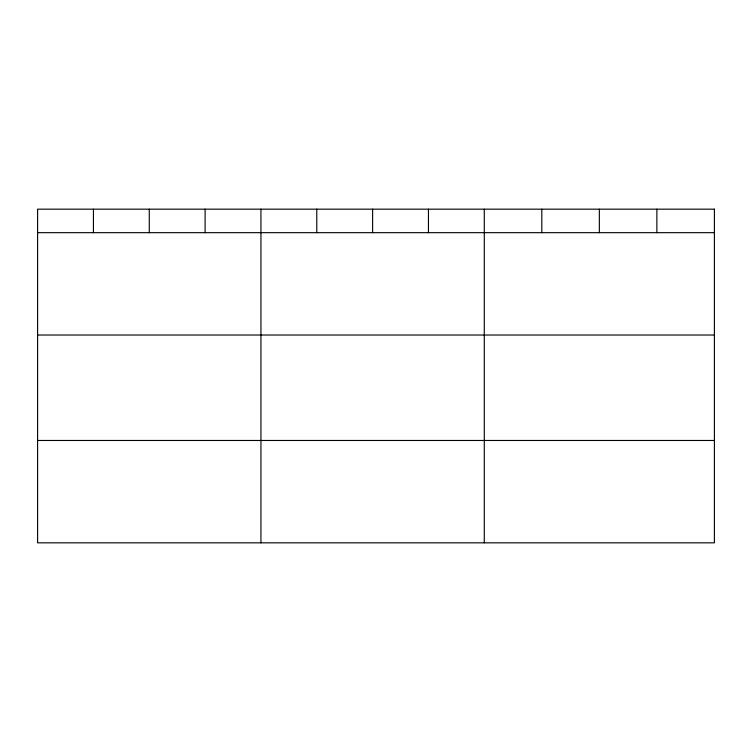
<?xml version="1.0" encoding="UTF-8"?>
<svg xmlns="http://www.w3.org/2000/svg" width="752" height="752" viewBox="0 0 752 752"><rect width="100%" height="100%" fill="white"/><g stroke="black" fill="none" stroke-linecap="round" stroke-linejoin="round"><path stroke-width="1.13" d="M37.6 232.669L714.4 232.669M37.6 335.025L714.4 335.025M37.6 440.475L714.4 440.475M656.872 209.169L656.872 232.669M599.344 209.169L599.344 232.669M541.816 209.169L541.816 232.669M484.288 209.169L484.288 542.831M428.452 209.169L428.452 232.669M372.616 209.169L372.616 232.669M316.78 209.169L316.78 232.669M260.944 209.169L260.944 542.831M205.108 209.169L205.108 232.669M149.272 209.169L149.272 232.669M93.436 209.169L93.436 232.669M714.4 209.169L37.6 209.169L37.6 542.831L714.4 542.831L714.4 209.169"/></g></svg>
